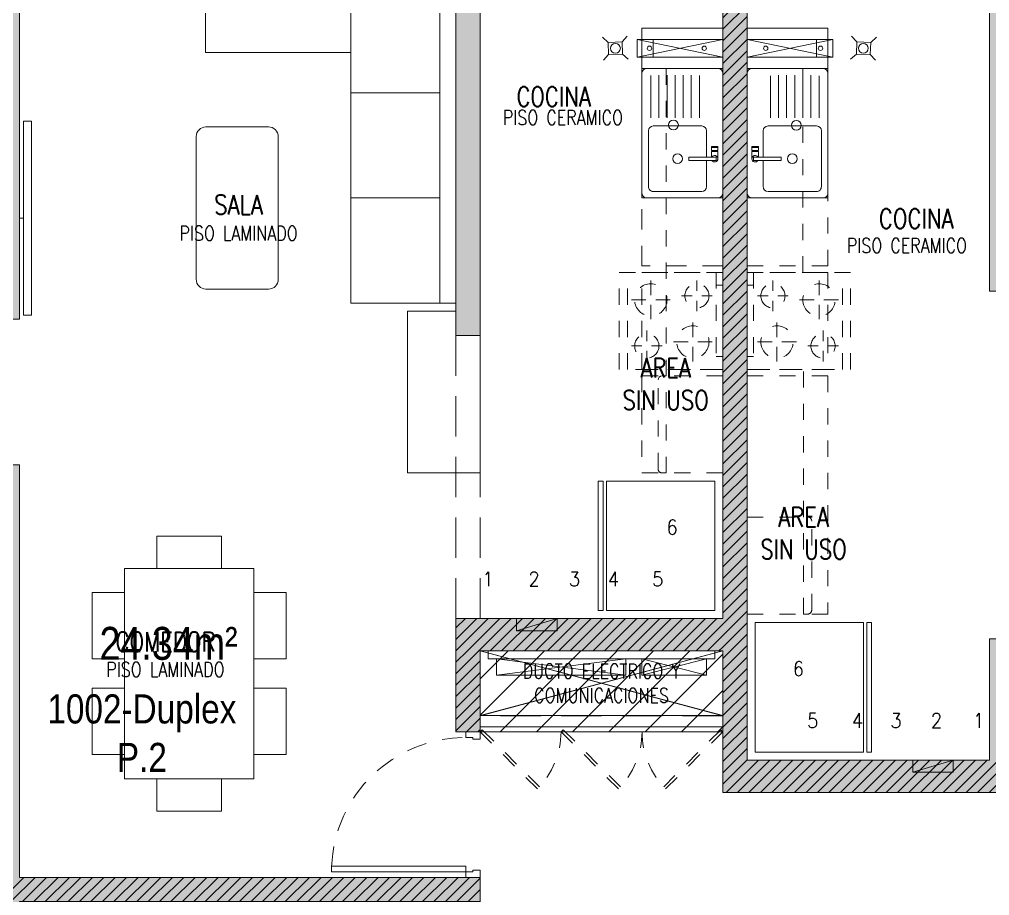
# Model space of a CAD drawing. Header units: millimetres. Extents: x 3738 to 3833, y 1327 to 1657.
# Drawn here: x 3774.47 to 3780.47, y 1413.63 to 1419.04 of the extents above; entities that cross this region are included whole.
import ezdxf
from ezdxf import colors
from ezdxf.entities.mleader import LeaderData, LeaderLine
from ezdxf.enums import TextEntityAlignment as Align
from ezdxf.math import Vec2, Vec3

# ---------------------------------------------------------------- set-up
doc = ezdxf.new("R2010")
doc.units = ezdxf.units.MM
doc.set_wipeout_variables(frame=1)
for name, pattern in [('HIDDEN', [0.375, 0.25, -0.125]), ('HIDDEN2', [0.1875, 0.125, -0.0625]), ('X-REF_DP_Arquitectura$0$HIDDEN', [0.375, 0.25, -0.125])]:
    doc.linetypes.add(name, pattern=pattern)
doc.layers.get('0').update_dxf_attribs({"color": 251, "lineweight": 9})
for name, color, linetype, lineweight in [('01', 251, 'Continuous', 13), ('A-07', 251, 'Continuous', 13), ('A-COCINAS-LAV', 251, 'Continuous', 13), ('A-LINEAS', 251, 'Continuous', 13), ('A-MOBILIARIO', 251, 'Continuous', 13), ('A-MURO BAJO', 251, 'Continuous', 13), ('A-MUROS', 251, 'Continuous', 13), ('A-NUMERACIONDEP', 251, 'Continuous', 13), ('A-PROYECCIONES', 251, 'HIDDEN2', 13), ('A-PUERTAS', 251, 'Continuous', 13), ('A-TEXTO-ACABADO PISO', 251, 'Continuous', 13), ('A-TEXTO-AMBIENTE', 251, 'Continuous', 13), ('A-ÁREA TEXTO', 251, 'Continuous', 13), ('A_20_Estructuras', 251, 'Continuous', 13), ('A_30_DispositivosSanit', 251, 'Continuous', 13), ('A_50_TextoAmbiente', 251, 'Continuous', 13), ('A_50_TextoIndicaciones', 251, 'Continuous', 13), ('A_50_Vigas', 251, 'X-REF_DP_Arquitectura$0$HIDDEN', 13), ('A_60_HatchEstructuras', 251, 'Continuous', 13), ('AREA MODIF', 251, 'Continuous', 13), ('DLP_MURO ALTO', 251, 'Continuous', 13), ('MURO CF 120', 251, 'Continuous', 13), ('MURO CF 60', 251, 'Continuous', 13)]:
    doc.layers.add(name, color=color, linetype=linetype, lineweight=lineweight)
doc.layers.add('A_30_AccesoriosSanit', color=251, linetype='Continuous', lineweight=13, plot=False)
doc.layers.get('A_30_AccesoriosSanit').off()
doc.styles.add('R80', font='ARIALN.TTF', dxfattribs={"height": 2.03})
doc.styles.add('R80-100', font='ARIALN.TTF', dxfattribs={"height": 0.2032})
doc.styles.add('ROMANS', font='romans.shx', dxfattribs={"width": 0.8})
pattern_1 = [(45, (-21.67, -43.67528), (-0.03535534, 0.03535534), [])]

# ---------------------------------------------------------------- blocks, each defined once
blk = doc.blocks.new('EF-P112')
at = {"layer": 'A_60_HatchEstructuras'}
h = blk.add_hatch(color=256, dxfattribs=at)
h.dxf.hatch_style = 1
h.paths.add_polyline_path([(-42.7, 0), (-43.45, 0), (-43.45, -0.15), (-42.85, -0.15), (-42.85, -3.25), (-43.85, -3.25), (-43.85, -3.4), (-42.7, -3.4)])
h.paths.add_polyline_path([(-44.65, 0), (-44.8, 0), (-44.8, -3.4), (-44.65, -3.4)])
h.paths.add_polyline_path([(-45.6, -3.25), (-47.2, -3.25), (-47.2, -0.15), (-46, -0.15), (-46, 0), (-47.35, 0), (-47.35, -3.4), (-45.6, -3.4)])
h = blk.add_hatch(color=256, dxfattribs=at)
h.dxf.hatch_style = 1
h.paths.add_polyline_path([(-36.55, -5.375), (-36.7, -5.375), (-36.7, -6.125), (-38.2, -6.125), (-38.2, -0.06), (-38.35, -0.06), (-38.35, -5.25), (-40, -5.25), (-40, -5.95), (-39.85, -5.95), (-39.85, -5.45), (-38.35, -5.45), (-38.35, -6.325), (-36.55, -6.325)])
h.paths.add_polyline_path([(-36.55, 0), (-36.85, 0), (-36.85, -0.15), (-36.7, -0.15), (-36.7, -3.225), (-36.55, -3.225)])
h.paths.add_polyline_path([(-39.85, -0.15), (-39.7, -0.15), (-39.7, 0), (-40, 0), (-40, -3.5), (-39.85, -3.5)])
h = blk.add_hatch(color=256, dxfattribs=at)
h.dxf.hatch_style = 1
h.paths.add_polyline_path([(-39.8499, -6.85), (-42.7, -6.85), (-42.7, -4.3), (-42.85, -4.3), (-42.85, -6.85), (-45.6, -6.85), (-45.6, -6.25), (-45.75, -6.25), (-45.75, -6.85), (-48.55, -6.85), (-48.55, -2.9), (-48.5, -2.9), (-48.5, -2.8), (-48.7, -2.8), (-48.7, -11.05), (-48.5, -11.05), (-48.5, -10.95), (-48.55, -10.95), (-48.55, -7), (-45.75, -7), (-45.75, -7.6), (-45.6, -7.6), (-45.6, -7), (-42.85, -7), (-42.85, -9.55), (-42.7, -9.55), (-42.7, -7), (-39.8499, -7)])
h.paths.add_polyline_path([(-44.05, -7.8), (-44.25, -7.8), (-44.25, -9.4), (-45.6, -9.4), (-45.6, -8.35), (-45.75, -8.35), (-45.75, -9.55), (-43.6, -9.55), (-43.6, -9.4), (-44.05, -9.4)], flags=17)
h.paths.add_polyline_path([(-43.6, -4.3), (-45.75, -4.3), (-45.75, -5.5), (-45.6032, -5.5), (-45.6, -5.5), (-45.6, -4.45), (-44.25, -4.45), (-44.25, -6.05), (-44.05, -6.05), (-44.05, -4.45), (-43.6, -4.45)], flags=17)
at = {"elevation": 0}
for points in [[(-38.35, -1.78), (-38.88, -1.67)], [(-38.35, -1.67), (-38.88, -1.78)], [(-38.2, -1.78), (-37.67, -1.67)], [(-38.2, -1.67), (-37.67, -1.78)]]:
    blk.add_lwpolyline(points, dxfattribs=at)
for points in [[(-39.85, -5.45), (-38.35, -5.85)], [(-38.35, -5.45), (-39.85, -5.85)]]:
    blk.add_lwpolyline(points)
at = {"layer": 'A_20_Estructuras'}
for points in [[(-39.85, -0.15), (-39.7, -0.15), (-39.7, 0), (-40, 0), (-40, -3.5), (-39.85, -3.5)], [(-42.7, 0), (-43.45, 0), (-43.45, -0.15), (-42.85, -0.15), (-42.85, -3.25), (-43.85, -3.25), (-43.85, -3.4), (-42.7, -3.4)], [(-36.55, 0), (-36.85, 0), (-36.85, -0.15), (-36.7, -0.15), (-36.7, -3.225), (-36.55, -3.225)], [(-36.55, -5.375), (-36.7, -5.375), (-36.7, -6.125), (-38.2, -6.125), (-38.2, -0.06), (-38.35, -0.06), (-38.35, -5.25), (-40, -5.25), (-40, -5.95), (-39.85, -5.95), (-39.85, -5.45), (-38.35, -5.45), (-38.35, -6.325), (-36.55, -6.325)]]:
    blk.add_lwpolyline(points, close=True, dxfattribs=at)
blk.add_lwpolyline([(-39.8499, -7), (-39.8499, -6.85), (-42.7, -6.85), (-42.7, -4.3), (-42.85, -4.3), (-42.85, -6.85), (-45.6, -6.85), (-45.6, -6.25), (-45.75, -6.25), (-45.75, -6.85), (-48.55, -6.85), (-48.55, -2.9), (-48.5, -2.9), (-48.5, -2.8), (-48.7, -2.8), (-48.7, -11.05)], dxfattribs=at)
at = {"layer": 'A_50_Vigas'}
blk.add_line((-38.35, -5.85, 0), (-39.85, -5.85, 0), dxfattribs=at)
at = {"layer": 'A_50_Vigas', "elevation": 0}
for points in [[(-38.35, -1.78), (-38.88, -1.78), (-38.88, -1.67), (-38.35, -1.67)], [(-38.2, -1.78), (-37.67, -1.78), (-37.67, -1.67), (-38.2, -1.67)]]:
    blk.add_lwpolyline(points, dxfattribs=at)
at = {"layer": 'A_50_Vigas'}
for points in [[(-40, -3.5), (-40, -5.25)], [(-39.85, -3.5), (-39.85, -5.25)]]:
    blk.add_lwpolyline(points, dxfattribs=at)
blk = doc.blocks.new('A$C33FC7C8B')
at = {"ltscale": 0.5}
for p, q in [((0, 0, -0.0001), (0, 0.6, -0.0001)), ((0, 0.6, -0.0001), (0.6, 0.6, 0.0001)), ((0.08, 0.64, -0.0001), (0.52, 0.64, 0.0001)), ((0.08, 0.64, -0.0001), (0.08, 0.6, -0.0001)), ((0.52, 0.64, 0.0001), (0.52, 0.6, 0.0001)), ((0.6, 0.6, 0.0001), (0.6, 0, 0.0001)), ((0.145, 0.575, -0.0001), (0.145, 0.51, -0.0001)), ((0.43, 0.485, 0.0001), (0.43, 0.575, 0.0001)), ((0.05, 0.48, -0.0001), (0.115, 0.48, -0.0001)), ((0.175, 0.48, -0.0001), (0.24, 0.48, 0)), ((0.145, 0.45, -0.0001), (0.145, 0.385, -0.0001)), ((0.4, 0.455, 0), (0.31, 0.455, 0)), ((0.43, 0.335, 0.0001), (0.43, 0.425, 0.0001)), ((0.55, 0.455, 0.0001), (0.46, 0.455, 0.0001)), ((0.17, 0.225, -0.0001), (0.17, 0.315, -0.0001)), ((0.455, 0.2, 0.0001), (0.455, 0.265, 0.0001)), ((0.14, 0.195, -0.0001), (0.05, 0.195, -0.0001)), ((0.29, 0.195, 0), (0.2, 0.195, 0)), ((0.17, 0.075, -0.0001), (0.17, 0.165, -0.0001)), ((0.425, 0.17, 0.0001), (0.36, 0.17, 0)), ((0.455, 0.075, 0.0001), (0.455, 0.14, 0.0001)), ((0.55, 0.17, 0.0001), (0.485, 0.17, 0.0001)), ((0.6, 0.05, 0.0001), (0, 0.05, -0.0001)), ((0.6, 0, 0.0001), (0, 0, -0.0001))]:
    blk.add_line(p, q, dxfattribs=at)
for centre, radius in [((0.145, 0.48), 0.075), ((0.43, 0.455), 0.1), ((0.17, 0.195), 0.1), ((0.455, 0.17), 0.075)]:
    blk.add_circle(centre, radius, dxfattribs=at)
blk = doc.blocks.new('*U260')
blk.add_wipeout([(0, 0), (0, -0.0202), (0.17, -0.0202), (0.17, 0)])
blk.add_lwpolyline([(0, 0), (0.17, 0), (0.17, -0.0202), (0, -0.0202)], close=True)
blk = doc.blocks.new('LAV-COC_01')
for p, q in [((-0.07, 0.0421, 0), (-0.07, 0.7821, 0)), ((0.4, 0.8121, 0), (-0.04, 0.8121, 0)), ((0.43, 0.0421, 0), (0.43, 0.7821, 0)), ((0.03, 0.0821, 0), (0.03, 0.4271, 0)), ((0.36, 0.4571, 0), (0.06, 0.4571, 0)), ((0.39, 0.0821, 0), (0.39, 0.4271, 0)), ((-0.04, 0.0121, 0), (0.4, 0.0121, 0)), ((0.36, 0.0521, 0), (0.06, 0.0521, 0))]:
    blk.add_line(p, q)
at = {"color": 7, "extrusion": (-8.98137e-08, -2.25601e-18, 1)}
for p, q in [((0.075, 0.507, 0), (0.075, 0.768, 0)), ((0.125, 0.5071, 0), (0.125, 0.7721, 0)), ((0.175, 0.5071, 0), (0.175, 0.7721, 0))]:
    blk.add_line(p, q, dxfattribs=at)
at = {"color": 7}
for p, q in [((0.225, 0.5071, 0), (0.225, 0.7721, 0)), ((0.275, 0.5071, 0), (0.275, 0.7721, 0)), ((0.325, 0.5071, 0), (0.325, 0.7721, 0)), ((0.375, 0.507, 0), (0.375, 0.768, 0))]:
    blk.add_line(p, q, dxfattribs=at)
at = {"extrusion": (-4.49068e-08, 3.60285e-08, 1), "elevation": 0}
for points in [[(0, 0.3296), (0, 0.3046), (-0.04, 0.3046), (-0.04, 0.3296)], [(0, 0.3296), (-0.04, 0.3296), (-0.04, 0.3246), (0, 0.3246)]]:
    blk.add_lwpolyline(points, close=True, dxfattribs=at)
blk.add_lwpolyline([(-0.04, 0.2546), (-0.04, 0.2996), (0, 0.2996), (0, 0.2646)], dxfattribs=at)
at = {"extrusion": (-4.49068e-08, 3.60285e-08, 1)}
blk.add_arc((-0.02, 0.2546, 0), 0.02, 29.99971, 329.99971, dxfattribs=at)
for centre, start_param, end_param in [((-0.04, 0.7821, 0), -0.785398, 0.785398), ((0.4, 0.7821, 0), -2.356194, -0.785398), ((0.06, 0.4271, 0), -0.785398, 0.785398), ((0.36, 0.4271, 0), -2.356194, -0.785398), ((0.06, 0.0821, 0), 0.785398, 2.356194), ((0.36, 0.0821, 0), 2.356194, 3.926991), ((-0.04, 0.0421, 0), 0.785398, 2.356194), ((0.4, 0.0421, 0), 2.356194, 3.926991)]:
    blk.add_ellipse(centre, major_axis=(-0.0212, 0.0212), ratio=1, start_param=start_param, end_param=end_param)
blk.add_ellipse((0.21, 0.2546, 0), major_axis=(-0.0212, 0.0212), ratio=1)
at = {"layer": '01', "extrusion": (-4.49068e-08, 3.60285e-08, 1), "elevation": 0}
for points in [[(-0.0375, 0.2996), (-0.0375, 0.3046)], [(-0.02, 0.2996), (-0.02, 0.3046)], [(-0.0025, 0.2996), (-0.0025, 0.3046)]]:
    blk.add_lwpolyline(points, dxfattribs=at)
at = {"extrusion": (-4.49068e-08, 3.60285e-08, 1), "rotation": 359.9380941588614}
blk.add_blockref('*U260', (-0.03, 0.2648, 0), dxfattribs=at)
blk = doc.blocks.new('REFRI')
blk.add_wipeout([(0.4, 0), (-0.4, 0), (-0.4, -0.67), (0.4, -0.67)])
blk.add_wipeout([(-0.4, -0.69), (-0.4, -0.72), (0.4, -0.72), (0.4, -0.69)])
for points in [[(-0.4, 0), (-0.4, -0.67), (0.4, -0.67), (0.4, 0)], [(-0.4, -0.69), (-0.4, -0.72), (0.4, -0.72), (0.4, -0.69)]]:
    blk.add_lwpolyline(points, close=True)
blk = doc.blocks.new('Tab.Electrico')
blk.add_hatch(color=256).paths.add_polyline_path([(0.075, 0), (0.075, 0.25), (0, 0)])
for p, q in [((0.075, 0.25), (0, 0)), ((0.075, 0.25), (0, 0.25)), ((0, 0.25), (0, 0)), ((0.075, 0), (0.075, 0.25)), ((0, 0), (0.075, 0))]:
    blk.add_line(p, q)
blk = doc.blocks.new('DPTO 75.2')
blk.add_arc((-1.275, 1.6775, 0), 0.025, 0, 90)
at = {"layer": 'A-MURO BAJO'}
blk.add_line((-1.65, 2.575, 0), (-1.65, 3.255, 0), dxfattribs=at)
at = {"layer": 'A-MUROS'}
for p, q in [((-0.15, 5.875, 0), (-0.15, 3.1, 0)), ((-0.15, 0.2, 0), (-1.65, 0.2, 0)), ((0, 0, 0), (-1.8, 0, 0))]:
    blk.add_line(p, q, dxfattribs=at)
at = {"layer": 'A-PROYECCIONES', "ltscale": 0.5}
for p, q in [((-1.3, 1.1025, 0), (-1.3, 2.615, 0)), ((-1.65, 1.7025, 0), (-1.275, 1.7025, 0)), ((-1.25, 1.1275, 0), (-1.25, 1.6775, 0)), ((-1.3, 1.1025, 0), (-1.275, 1.1025, 0))]:
    blk.add_line(p, q, dxfattribs=at)
at = {"layer": 'A-PROYECCIONES', "ltscale": 0.5, "elevation": 0}
blk.add_lwpolyline([(-1.15, 3.215), (-1.15, 2.615), (-1.65, 2.615), (-1.65, 3.215)], close=True, dxfattribs=at)
blk.add_lwpolyline([(-1.65, 2.575), (-1.15, 2.575), (-1.15, 1.1025), (-1.65, 1.1025)], dxfattribs=at)
at = {"layer": 'A-PROYECCIONES', "ltscale": 0.5}
blk.add_arc((-1.275, 1.1275, 0), 0.025, 270, 0, dxfattribs=at)
at = {"layer": 'DLP_MURO ALTO', "elevation": 0}
blk.add_lwpolyline([(-1.65, 4.655), (-1.22, 4.655), (-1.22, 4.545), (-1.65, 4.545)], dxfattribs=at)
at = {"xscale": -1, "rotation": 270}
blk.add_blockref('Tab.Electrico', (-0.625, 0.125, 0), dxfattribs=at)
at = {"layer": 'A-COCINAS-LAV', "extrusion": (4.49068e-08, -3.60285e-08, 1)}
blk.add_blockref('LAV-COC_01', (-1.58, 3.6628, 0), dxfattribs=at)
at = {"layer": 'A-COCINAS-LAV', "extrusion": (4.49068e-08, 3.60284e-08, 1), "rotation": 90}
blk.add_blockref('REFRI', (-1.6, 0.65, 0), dxfattribs=at)
at = {"layer": 'A-PROYECCIONES', "ltscale": 0.5, "extrusion": (-4.40218e-06, 0.000440452, -1), "zscale": -0.999999999999998, "rotation": 269.9999974828772}
blk.add_blockref('A$C33FC7C8B', (1.01, 3.215, 0.0013), dxfattribs=at)
at = {"layer": 'A-MURO BAJO', "elevation": 0}
blk.add_lwpolyline([(-1.65, 4.475), (-1.15, 4.475), (-1.15, 3.675), (-1.65, 3.675)], close=True, dxfattribs=at)
at = {"layer": 'A-MUROS'}
blk.add_line((-1.65, 6.265, 0), (-1.65, 0.2, 0), dxfattribs=at)
at = {"layer": 'A-PROYECCIONES', "ltscale": 0.5}
blk.add_line((-1.305, 3.215, 0), (-1.305, 4.475, 0), dxfattribs=at)
at = {"layer": 'A-PROYECCIONES', "ltscale": 0.5, "elevation": 0}
blk.add_lwpolyline([(-1.65, 3.255), (-1.15, 3.255), (-1.15, 3.675), (-1.65, 3.675)], close=True, dxfattribs=at)
at = {"layer": 'DLP_MURO ALTO', "elevation": 0}
blk.add_lwpolyline([(-1.65, 4.725), (-1.15, 4.725), (-1.15, 4.475), (-1.65, 4.475)], dxfattribs=at)
blk = doc.blocks.new('MESA CENTRO')
for p, q in [((-0.1937, 0), (0.1937, 0)), ((-0.2537, -0.9421), (-0.2537, -0.06)), ((0.2537, -0.06), (0.2537, -0.9421)), ((0.1937, -1.0021), (-0.1937, -1.0021))]:
    blk.add_line(p, q)
for centre, start, end in [((-0.1937, -0.06), 90, 180), ((0.1937, -0.06), 0, 90), ((-0.1937, -0.9421), 180, 270), ((0.1937, -0.9421), 270, 0)]:
    blk.add_arc(centre, 0.06, start, end)
blk = doc.blocks.new('SOFA SEC')
for p, q in [((0, 0.65), (0.1, 0.65)), ((0.1, 0.65), (0.1, 0.1)), ((0.5, 0.65), (0.1, 0.65)), ((0.75, 0.65), (0.75, 0.1)), ((1.4, 0.65), (1.4, 0.1)), ((0.1, 0.1), (2.05, 0.1))]:
    blk.add_line(p, q)
blk.add_lwpolyline([(0.5, 1.55), (0.5, 0.65), (2.05, 0.65), (2.05, 0), (0, 0), (0, 1.55)], close=True)
blk = doc.blocks.new('A$C67C01FD6')
blk.add_line((0.025, 0), (0, 0))
blk.add_lwpolyline([(0.025, 0.6), (0.075, 0.6), (0.075, -0.6), (0.025, -0.6), (0.025, 0.6)])
blk = doc.blocks.new('*U258')
for p, q in [((0.01, 0.855), (0.01, 0.9)), ((0.1, 0.865), (0.1, 0.9)), ((0.055, 0.855), (0.01, 0.855)), ((0.1, 0.865), (0.055, 0.865)), ((0.055, 0.855), (0.055, 0.865)), ((0.055, 0.045), (0.01, 0.045)), ((0.01, 0.045), (0.01, 0)), ((0.055, 0.045), (0.055, 0.035)), ((0.1, 0.035), (0.055, 0.035)), ((0.1, 0.035), (0.1, 0))]:
    blk.add_line(p, q)
blk.add_lwpolyline([(0.93, 0.07), (0.93, 0.035), (0.1, 0.035), (0.1, 0.07)], close=True)
at = {"color": 7, "linetype": 'HIDDEN2'}
blk.add_arc((0.0995, 0.0339), 0.8311, 2.23015, 89.96723, dxfattribs=at)
blk = doc.blocks.new('A$Cb5611ba7')
for points in [[(0.15, 0.1735), (0.15, -0.0265), (0.56, -0.0265), (0.56, 0.1735)], [(1.15, 0.1735), (1.15, -0.0265), (0.74, -0.0265), (0.74, 0.1735)], [(0, -0.0265), (0, -0.8265), (1.3, -0.8265), (1.3, -0.0265)], [(0, -0.2265), (0, -0.6265), (-0.2, -0.6265), (-0.2, -0.2265)], [(1.5, -0.6265), (1.3, -0.6265), (1.3, -0.2265), (1.5, -0.2265)], [(0.15, -1.0265), (0.15, -0.8265), (0.56, -0.8265), (0.56, -1.0265)], [(1.15, -1.0265), (1.15, -0.8265), (0.74, -0.8265), (0.74, -1.0265)]]:
    blk.add_lwpolyline(points, close=True)
blk = doc.blocks.new('*U270')
at = {"linetype": 'HIDDEN', "ltscale": 0.2}
for p, q in [((0.3534, 0.3534), (0, 0)), ((0.0127, -0.0127), (0.3656, 0.3401)), ((0, 0), (0.0127, -0.0127))]:
    blk.add_line(p, q, dxfattribs=at)
blk.add_arc((0, 0), 0.4995, 0, 45, dxfattribs=at)
blk = doc.blocks.new('DPTO 65')
blk.add_line((-10, 3.25), (-9.975, 3.25))
blk.add_arc((-9.975, 3.225), 0.025, 0, 90)
at = {"layer": 'A-LINEAS'}
for p, q in [((-10.35, 1.55), (-8.85, 1.15)), ((-8.85, 1.55), (-10.35, 1.15))]:
    blk.add_line(p, q, dxfattribs=at)
at = {"layer": 'A-MURO BAJO'}
for p, q in [((-8.7, 3.65), (-8.4, 3.65)), ((-8.4, 3.65), (-8.4, 2.65)), ((-8.85, 2.65), (-8.85, 3.5)), ((-8.4, 2.65), (-8.85, 2.65)), ((-10.35, 1.15), (-8.85, 1.15))]:
    blk.add_line(p, q, dxfattribs=at)
at = {"layer": 'A-MUROS'}
for p, q in [((-8.7, 3.5), (-8.7, 7)), ((-8.85, 3.5), (-8.85, 6.55)), ((-8.85, 3.5), (-8.7, 3.5)), ((-6, 2.7), (-6, 0.15)), ((-10.35, 1.75), (-8.7, 1.75)), ((-8.7, 1.05), (-8.7, 1.75)), ((-10.35, 1.55), (-8.85, 1.55)), ((-10.35, 0.675, 0), (-10.35, 1.55)), ((-8.85, 1.05), (-8.85, 1.55)), ((-8.85, 1.05), (-8.7, 1.05)), ((-6, 0.15), (-8.8501, 0.15)), ((-8.8501, 0.15), (-8.8501, 0))]:
    blk.add_line(p, q, dxfattribs=at)
at = {"layer": 'A-PROYECCIONES', "ltscale": 0.5}
for p, q in [((-9.85, 3.25), (-10.35, 3.25)), ((-9.85, 3.25), (-9.85, 2.65)), ((-9.95, 2.675), (-9.95, 3.225)), ((-10, 2.65), (-9.975, 2.65))]:
    blk.add_line(p, q, dxfattribs=at)
blk.add_lwpolyline([(-10.35, 3.89), (-10.35, 3.29), (-9.85, 3.29), (-9.85, 3.89)], close=True, dxfattribs=at)
blk.add_lwpolyline([(-9.85, 2.65), (-10.35, 2.65)], dxfattribs=at)
blk.add_arc((-9.975, 2.675), 0.025, 270, 0, dxfattribs=at)
at = {"layer": 'A-PUERTAS'}
for p, q in [((-10.35, 1.08), (-8.85, 1.08)), ((-10.35, 1.05), (-8.85, 1.05))]:
    blk.add_line(p, q, dxfattribs=at)
at = {"layer": 'DLP_MURO ALTO'}
for p, q in [((-10.35, 5.4), (-9.85, 5.4)), ((-10.35, 5.33), (-9.92, 5.33)), ((-9.92, 5.33), (-9.92, 5.22)), ((-9.92, 5.22), (-10.35, 5.22))]:
    blk.add_line(p, q, dxfattribs=at)
at = {"rotation": 90}
blk.add_blockref('Tab.Electrico', (-9.075, 1.675), dxfattribs=at)
at = {"layer": 'A-COCINAS-LAV', "extrusion": (4.49068e-08, -3.60285e-08, 1)}
blk.add_blockref('LAV-COC_01', (-10.28, 4.3379, 0), dxfattribs=at)
at = {"layer": 'A-COCINAS-LAV', "extrusion": (4.49068e-08, 3.60284e-08, 1), "rotation": 90}
blk.add_blockref('REFRI', (-10.3, 2.2, 0), dxfattribs=at)
at = {"layer": 'A-MOBILIARIO'}
for name, p, rotation in [('SOFA SEC', (-8.7, 5.75, 0), 269.9995671478981), ('MESA CENTRO', (-7.3473, 4.7891, 0), 359.999977420888), ('*U258', (-8.8601, 0.15), 359.9967044834248)]:
    blk.add_blockref(name, p, dxfattribs=dict(at, rotation=rotation))
at = {"layer": 'A-MOBILIARIO', "xscale": -1}
blk.add_blockref('A$C67C01FD6', (-6, 4.225, 0), dxfattribs=at)
at = {"layer": 'A-MOBILIARIO', "xscale": -1.000000000000002, "rotation": 90}
blk.add_blockref('A$Cb5611ba7', (-7.4765, 2.0601), dxfattribs=at)
at = {"layer": 'A-PROYECCIONES', "ltscale": 0.5, "extrusion": (-4.40218e-06, 0.000440452, -1), "zscale": -0.9999999999999981, "rotation": 269.9999974828772}
blk.add_blockref('A$C33FC7C8B', (9.71, 3.89, 0.0016), dxfattribs=at)
at = {"layer": 'A-PROYECCIONES', "ltscale": 0.25, "xscale": -1, "rotation": 180}
blk.add_blockref('*U270', (-10.35, 1.05), dxfattribs=at)
at = {"layer": 'A-PROYECCIONES', "ltscale": 0.25, "rotation": 180}
for p in [(-9.351, 1.05), (-8.85, 1.05)]:
    blk.add_blockref('*U270', p, dxfattribs=at)
at = {"layer": 'A-MURO BAJO'}
blk.add_lwpolyline([(-9.85, 5.15), (-10.35, 5.15), (-10.35, 4.35), (-9.85, 4.35)], close=True, dxfattribs=at)
at = {"layer": 'A-MUROS'}
blk.add_line((-10.35, 6.94), (-10.35, 1.75), dxfattribs=at)
at = {"layer": 'A-PROYECCIONES', "ltscale": 0.5}
blk.add_line((-10, 2.65), (-10, 5.15), dxfattribs=at)
at = {"layer": 'A-PROYECCIONES'}
blk.add_lwpolyline([(-9.85, 4.35), (-10.35, 4.35), (-10.35, 3.93), (-9.85, 3.93)], close=True, dxfattribs=at)
at = {"layer": 'DLP_MURO ALTO'}
for p, q in [((-9.85, 5.4), (-9.85, 5.15)), ((-9.85, 5.15), (-10.35, 5.15))]:
    blk.add_line(p, q, dxfattribs=at)
blk = doc.blocks.new('TC_P10')
blk.add_blockref('DPTO 75.2', (12.15, 4.725, 0))
at = {"xscale": -1}
blk.add_blockref('DPTO 65', (0, 4.05), dxfattribs=at)
at = {"rotation": 180}
blk.add_blockref('DPTO 65', (0, 4.2), dxfattribs=at)
blk = doc.blocks.new('XREF_TORREC$0$BANDEJA')
at = {"color": 8}
for points in [[(8.9, 5.6), (8.9, 5.55), (10.3, 5.55), (10.3, 5.6), (8.9, 5.6)], [(8.95, 5.45), (8.95, 5.55), (9.75, 5.55), (9.75, 5.45), (8.95, 5.45), (9.75, 5.55), (8.95, 5.55), (9.75, 5.45)], [(9.85, 5.45), (9.85, 5.55), (10.25, 5.55), (10.25, 5.45), (9.85, 5.45), (10.25, 5.55), (9.85, 5.55), (10.25, 5.45)]]:
    blk.add_lwpolyline(points, dxfattribs=at)
blk = doc.blocks.new('TEXTO AMBIENTES P10')
at = {"layer": 'A-TEXTO-ACABADO PISO', "char_height": 0.09, "attachment_point": 2, "style": 'ROMANS'}
for s, width, insert in [('PISO CERAMICO', 1.20225, (8.0113, -2.1082)), ('PISO LAMINADO', 1.034523, (6.0052, -2.8233, 0)), ('PISO CERAMICO', 1.20225, (10.1387, -2.8992)), ('PISO LAMINADO', 1.20225, (5.5532, -5.52))]:
    blk.add_mtext_dynamic_manual_height_columns(s, width=width, gutter_width=12.5, heights=[0], dxfattribs=dict(at, insert=insert))
at = {"layer": 'A-TEXTO-AMBIENTE', "style": 'ROMANS', "width": 0.8}
for s, p in [('COCINA', (7.9538, -2.084, 0)), ('SALA', (6.0051, -2.752, 0)), ('COCINA', (10.1962, -2.8381, 0)), ('COMEDOR', (5.5533, -5.4534, 0))]:
    blk.add_text(s, height=0.12, dxfattribs=at).set_placement(p, align=Align.CENTER)
at = {"layer": 'A-TEXTO-AMBIENTE', "char_height": 0.12, "width": 0.610665, "attachment_point": 2, "style": 'ROMANS'}
for insert in [(8.6466, -3.6401, 0), (9.4997, -4.5621, 0)]:
    blk.add_mtext('AREA SIN USO', dxfattribs=dict(at, insert=insert))
blk = doc.blocks.new('_Dot')
at = {"color": 0, "linetype": 'ByBlock', "lineweight": -2}
blk.add_line((-0.5, 0), (-1, 0), dxfattribs=at)
at = {"color": 0, "linetype": 'ByBlock', "const_width": 0.5}
blk.add_lwpolyline([(-0.25, 0, 1), (0.25, 0, 1)], format="xyb", close=True, dxfattribs=at)
blk = doc.blocks.new('TEXTO NOTAS P10')
at = {"layer": 'A_50_TextoIndicaciones', "style": 'ROMANS', "width": 0.9}
for s, p in [('6', (8.7212, -4.73)), ('1', (7.5827, -5.0505)), ('2', (7.8674, -5.0505)), ('3', (8.1174, -5.0505)), ('4', (8.3588, -5.0505)), ('5', (8.6324, -5.0505))]:
    blk.add_text(s, height=0.09, dxfattribs=at).set_placement(p, align=Align.RIGHT)
for s, p in [('6', (9.4327, -5.605)), ('5', (9.5215, -5.9255)), ('4', (9.7989, -5.9255)), ('3', (10.0365, -5.9255)), ('2', (10.2865, -5.9255)), ('1', (10.5481, -5.9255))]:
    blk.add_text(s, height=0.09, rotation=360, dxfattribs=at).set_placement(p)
blk = doc.blocks.new('TEXTO DUCTOS PT')
at = {"layer": 'A_50_TextoIndicaciones', "insert": (8.25, -5.65), "char_height": 0.09, "width": 1.075244, "attachment_point": 5, "style": 'ROMANS'}
blk.add_mtext('\\pxsm1,qc,t16;DUCTO ELECTRICO Y COMUNICACIONES', dxfattribs=at)
blk = doc.blocks.new('SUBE')
at = {"layer": 'A_30_DispositivosSanit', "color": 2}
blk.add_circle((0, 0), 18.7, dxfattribs=at)
blk = doc.blocks.new('A$Ce4faf536')
at = {"layer": 'A_30_AccesoriosSanit'}
for p, xscale, yscale, zscale, rotation in [((-0.4194, 0.1), 0.0007258342835344187, 0.0007258342835344187, 0.0007258342835344187, 269.9999891411235), ((-0.0806, 0.1), -0.0007258342835348668, 0.0007258342835348668, 0.0007258342835348667, 89.99998914112356)]:
    blk.add_blockref('SUBE', p, dxfattribs=dict(at, xscale=xscale, yscale=yscale, zscale=zscale, rotation=rotation))
blk = doc.blocks.new('trampa')
at = {"layer": 'A_30_DispositivosSanit'}
blk.add_circle((0.0015, 0.0015), 0.0303, dxfattribs=at)
blk = doc.blocks.new('0-sumidero')
for p, q in [((-0.0421, 0.0382), (-0.0763, 0.0724)), ((0.0435, 0.0382), (0.0777, 0.0724)), ((0.0435, 0.0382), (-0.0421, 0.0382)), ((-0.0421, 0.0382), (-0.0421, -0.0369)), ((0.0435, -0.0369), (0.0435, 0.0382)), ((-0.0421, -0.0369), (-0.0763, -0.0711)), ((-0.0421, -0.0369), (0.0435, -0.0369)), ((0.0435, -0.0369), (0.0777, -0.0711))]:
    blk.add_line(p, q)
blk.add_circle((0, 0), 0.0303)
blk = doc.blocks.new('sum')
at = {"layer": 'A_30_DispositivosSanit', "rotation": 45.00000007321594}
blk.add_blockref('0-sumidero', (0, 0), dxfattribs=at)
blk = doc.blocks.new('is-des-tf_28.02.2025')
at = {"layer": 'A_30_DispositivosSanit'}
for name, p, xscale, rotation in [('sum', (-34.3638, -66.275), -0.9999999999999998, 47.28054675822261), ('trampa', (-32.8304, -66.2772), -1, 314.9999999999998)]:
    blk.add_blockref(name, p, dxfattribs=dict(at, xscale=xscale, rotation=rotation))
for name, p, rotation in [('sum', (-32.8304, -66.275), 312.7190349507721), ('trampa', (-34.3638, -66.2772), 44.99958170899482)]:
    blk.add_blockref(name, p, dxfattribs=dict(at, rotation=rotation))
at = {"layer": 'A_30_DispositivosSanit', "color": 1, "ltscale": 0.015}
blk.add_blockref('A$Ce4faf536', (-33.7339, -66.375), dxfattribs=at)
at = {"layer": 'A_30_DispositivosSanit', "color": 1, "ltscale": 0.015, "xscale": -1}
blk.add_blockref('A$Ce4faf536', (-33.5151, -66.375), dxfattribs=at)
at = {"layer": 'A_30_DispositivosSanit', "lineweight": 25, "rotation": 151.791259753975}
blk.add_blockref('trampa', (-34.0031, -66.7484, 0), dxfattribs=at)
at = {"layer": 'A_30_DispositivosSanit', "lineweight": 25, "xscale": -0.9999999999999996, "rotation": 207.5631891794155}
blk.add_blockref('trampa', (-33.2472, -66.7501, 0), dxfattribs=at)
blk = doc.blocks.new('TORRE F HATCH CORTAFUEGO')
at = {"layer": 'AREA MODIF'}
h = blk.add_hatch(dxfattribs=at)
h.set_pattern_fill('ANSI31', color=140, scale=0.05, style=0)
h.set_pattern_definition([(45, (-48.7, -72.14992), (-0.1122532, 0.1122532), [])])
h.paths.add_polyline_path([(-39.85, -66.6), (-38.35, -66.6), (-38.3501, -67.1), (-39.8499, -67.1)])
at = {"layer": 'MURO CF 60'}
h = blk.add_hatch(dxfattribs=at)
h.set_pattern_fill('_USER', color=256, scale=0.05, angle=45, pattern_type=0)
h.set_pattern_definition(pattern_1)
h.paths.add_polyline_path([(-38.35, -61.2101), (-38.2, -61.2101), (-38.2, -67.275), (-38.35, -67.275)])
h = blk.add_hatch(dxfattribs=at)
h.set_pattern_fill('_USER', color=256, scale=0.05, angle=45, pattern_type=0)
h.set_pattern_definition(pattern_1)
h.paths.add_polyline_path([(-38.35, -66.4), (-40, -66.4), (-40, -66.6), (-38.35, -66.6)])
h = blk.add_hatch(dxfattribs=at)
h.set_pattern_fill('_USER', color=256, scale=0.05, angle=45, pattern_type=0)
h.set_pattern_definition(pattern_1)
h.paths.add_polyline_path([(-40, -67.1), (-39.85, -67.1), (-39.85, -66.6), (-40, -66.6)])
h = blk.add_hatch(dxfattribs=at)
h.set_pattern_fill('_USER', color=256, scale=0.05, angle=45, pattern_type=0)
h.set_pattern_definition(pattern_1)
h.paths.add_polyline_path([(-38.35, -67.475), (-36.55, -67.475), (-36.55, -67.275), (-38.35, -67.275)])
h = blk.add_hatch(dxfattribs=at)
h.set_pattern_fill('_USER', color=256, scale=0.05, angle=45, pattern_type=0)
h.set_pattern_definition(pattern_1)
h.paths.add_polyline_path([(-48.7, -68), (-39.8499, -68), (-39.8499, -68.15), (-48.7, -68.15)])
blk = doc.blocks.new('areas-TE')
at = {"layer": 'A-ÁREA TEXTO', "color": 1, "insert": (7.4397, -80.3017, 0), "char_height": 0.2032, "width": 2.294455, "attachment_point": 3, "style": 'R80-100'}
blk.add_mtext('\\pxql;24.34m²', dxfattribs=at)
at = {"layer": 'A-NUMERACIONDEP'}
ml = blk.add_multileader_mtext('Standard', dxfattribs=at)
ml.set_content('1002-Duplex P.2', color=256, style='R80')
ml.set_leader_properties(color=256)
ml.set_arrow_properties(name='DOT')
ml.build(insert=Vec2(0, 0))
ml.multileader.update_dxf_attribs({"leader_type": 0, "has_text_frame": 1, "text_left_attachment_type": 2, "text_right_attachment_type": 2, "dogleg_length": 0.36, "arrow_head_size": 0.06, "scale": 0.06})
ctx = ml.context
ctx.base_point, ctx.scale, ctx.char_height, ctx.arrow_head_size, ctx.landing_gap_size, ctx.plane_origin = Vec3(4.5958, -80.8338), 0.06, 0.18, 0.06, 0.06, Vec3(4.4557, -80.8382)
ctx.left_attachment, ctx.right_attachment, ctx.text_align_type = 2, 2, 1
notes = []
notes.append((ctx, [(0, (1, 1, 0), (6.3105, -80.8338), (-1, 0), 0.0917, [(0, [(6.597, -80.4849)], 0, [])])]))
ctx.mtext.insert, ctx.mtext.width, ctx.mtext.alignment, ctx.mtext.flow_direction = Vec3(5.4073, -80.7184), 1.813404, 2, 5
for ctx, leaders in notes:
    for number, flags, end, landing, length, lines in leaders:
        leader = LeaderData()
        leader.index, (leader.has_last_leader_line, leader.has_dogleg_vector, leader.attachment_direction) = number, flags
        leader.last_leader_point, leader.dogleg_vector, leader.dogleg_length = Vec3(end), Vec3(landing), length
        for number, points, colour, breaks in lines:
            line = LeaderLine()
            line.index, line.vertices, line.color, line.breaks = number, Vec3.list(points), colors.encode_raw_color(colour), breaks
            leader.lines.append(line)
        ctx.leaders.append(leader)

msp = doc.modelspace()

# ---------------------------------------------------------------- block references
msp.add_blockref('EF-P112', (3817.1721, 1420.5876))

# ---------------------------------------------------------------- next in the draw order: block references
msp.add_blockref('TC_P10', (3768.4721, 1409.5379))

# ---------------------------------------------------------------- next in the draw order: block references
for name, p in [('areas-TE', (3769.8221, 1495.5879)), ('XREF_TORREC$0$BANDEJA', (3768.4721, 1409.5379))]:
    msp.add_blockref(name, p)
at = {"layer": 'A-07'}
msp.add_blockref('is-des-tf_28.02.2025', (3812.5221, 1485.1379), dxfattribs=at)
at = {"layer": 'A_50_TextoAmbiente'}
msp.add_blockref('TEXTO AMBIENTES P10', (3769.8221, 1420.5879), dxfattribs=at)
at = {"layer": 'A_50_TextoIndicaciones'}
for name in ['TEXTO NOTAS P10', 'TEXTO DUCTOS PT']:
    msp.add_blockref(name, (3769.8221, 1420.5879), dxfattribs=at)
at = {"layer": 'MURO CF 120', "color": 251}
msp.add_blockref('TORRE F HATCH CORTAFUEGO', (3817.1721, 1481.7379), dxfattribs=at)

doc.saveas('drawing.dxf')
